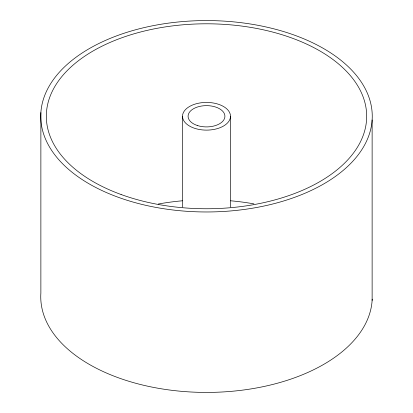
<?xml version="1.0" encoding="UTF-8"?>
<svg xmlns="http://www.w3.org/2000/svg" width="413" height="413" viewBox="0 0 413 413"><rect width="100%" height="100%" fill="white"/><g stroke="black" fill="none" stroke-linecap="round" stroke-linejoin="round"><path stroke-width="0.62" d="M372.128 119.971A165.752 95.697 0 0 1 118.139 197.238A165.752 95.697 0 0 1 129.233 31.61A165.752 95.697 0 0 1 372.128 119.971L372.128 300.421M230.49 116.275A23.99 13.851 0 0 1 194.508 128.267A23.99 13.851 0 0 1 194.508 104.282A23.99 13.851 0 0 1 230.49 116.275L230.49 207.021M182.51 116.275L182.51 207.021M40.872 112.579L40.872 293.029A165.752 95.697 0 0 0 201.167 392.371A165.752 95.697 0 0 0 372.201 299.182M158.241 204.032A160.182 92.481 0 0 1 182.417 200.785M230.645 200.79A160.182 92.481 0 0 1 253.907 203.877M121.107 194.518A160.182 92.481 0 0 0 366.558 119.847A160.182 92.481 0 0 0 131.83 34.46A160.182 92.481 0 0 0 121.107 194.518M197.29 125.485A18.415 10.635 0 0 0 224.915 116.275A18.415 10.635 0 0 0 197.29 107.065A18.415 10.635 0 0 0 197.29 125.485"/></g></svg>
